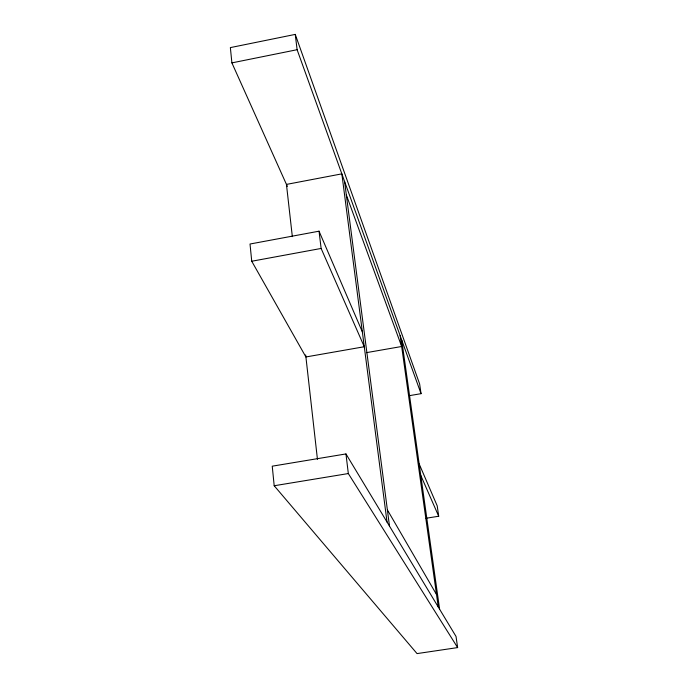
<?xml version="1.0" encoding="UTF-8"?>
<svg xmlns="http://www.w3.org/2000/svg" width="688" height="688" viewBox="0 0 688 688"><rect width="100%" height="100%" fill="white"/><g stroke="black" fill="none" stroke-linecap="round" stroke-linejoin="round"><path stroke-width="1.03" d="M409.498 395.643L421.039 393.674L419.637 383.964L295.255 34.4L230.368 47.601L231.899 62.883L287.343 186.396M231.899 62.883L297.104 49.708L421.039 393.674M319.043 231.185L250.019 244.016L251.739 261.242L305.902 356.96L364.279 346.735L321.124 248.445L319.043 231.185L362.344 331.848M251.739 261.242L321.124 248.445M366.351 352.66L401.663 346.494L346.331 194.893M345.961 453.934L272.242 466.18L274.194 485.745L417.04 653.6L457.632 647.589L456.024 636.443L345.961 453.934L348.326 473.55L457.632 647.589M274.194 485.745L348.326 473.55M426.01 518.262L438.703 516.241L437.207 505.843L419.164 463.918M387.378 509.894L436.51 594.501M420.789 475.442L438.703 516.241M401.732 340.096L439.623 609.25M400.141 335.675L438.265 606.997M344.576 181.451L389.494 526.122M387.034 522.046L341.841 173.858L286.449 184.41L292.34 236.629M295.255 34.4L297.104 49.708M305.678 354.931L317.452 459.378"/></g></svg>
